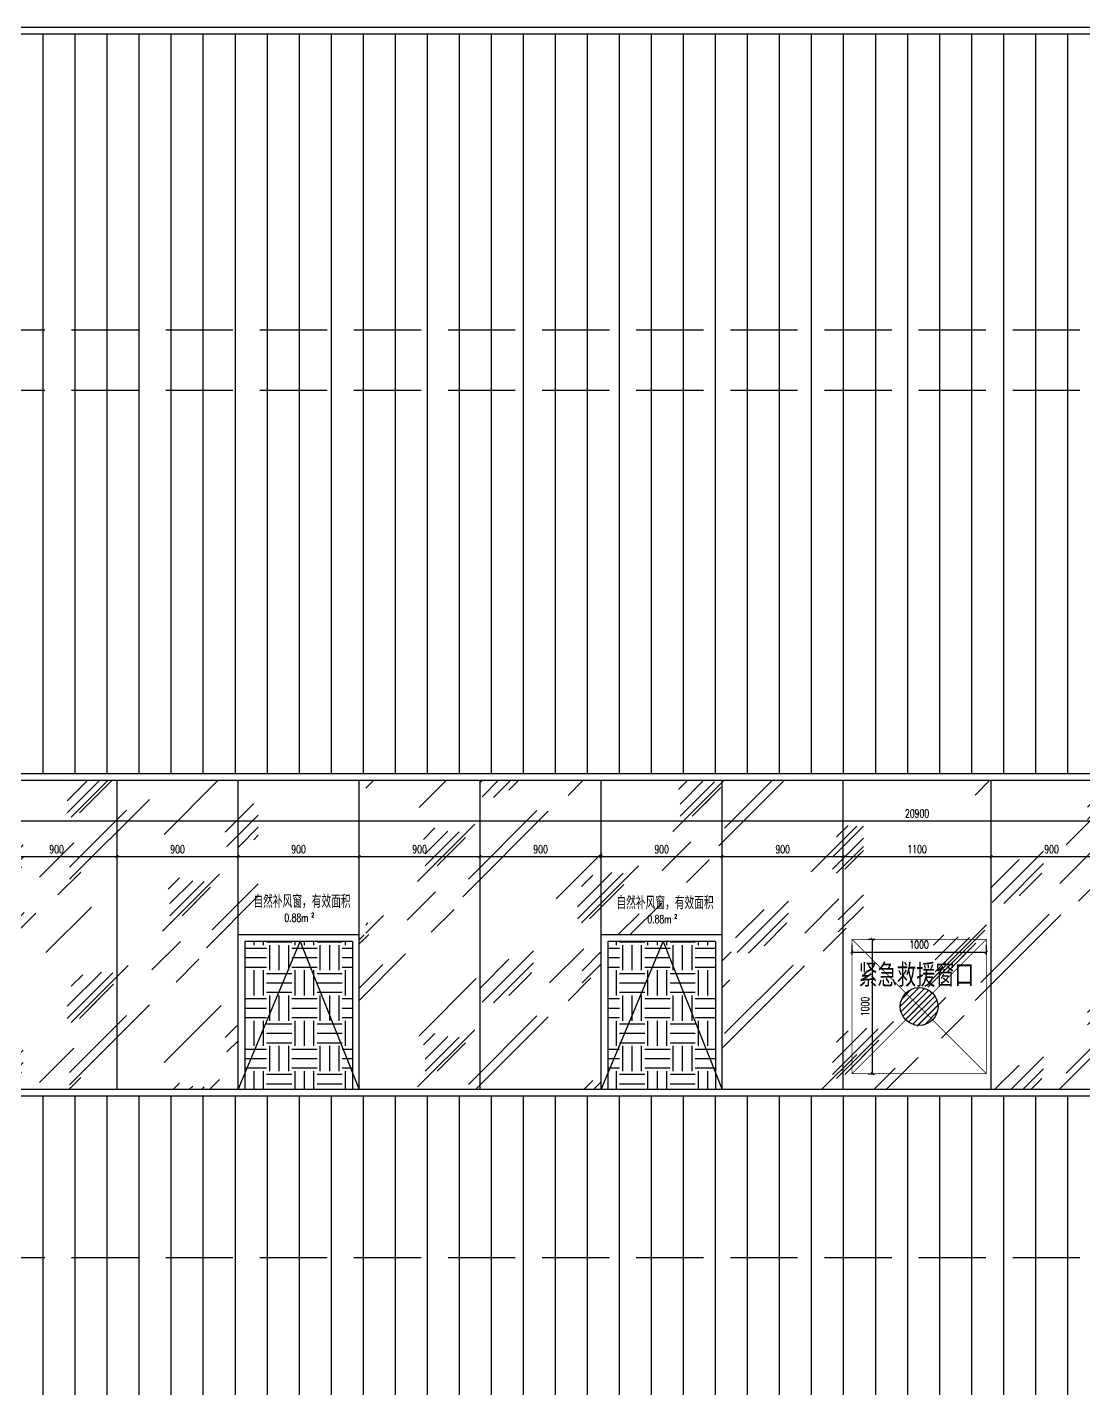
# Model space of a CAD drawing. Extents: x -2377130 to 293730, y -2 to 754590.
# Drawn here: x -125018 to -117160, y 525612 to 535737 of the extents above; entities that cross this region are included whole.
import ezdxf

# ---------------------------------------------------------------- set-up
doc = ezdxf.new("R2010")
doc.units = 0
doc.header["$LTSCALE"] = 1000
doc.header["$MEASUREMENT"] = 0
for name, pattern in [('__DASH', [0.35, 0.25, -0.1]), ('DASH', [0.35, 0.25, -0.1]), ('DOTE', [2.42, 2, -0.2, 0.02, -0.2])]:
    doc.linetypes.add(name, pattern=pattern)
doc.layers.get('Defpoints').update_dxf_attribs({"color": 210})
for name, color, linetype in [('A-AXIS-DOTE', 14, 'DOTE'), ('A-HATCH-2', 251, 'Continuous'), ('A-LIN-V', 9, 'Continuous'), ('A-WINDOW', 140, 'Continuous'), ('A-云线', 50, 'Continuous'), ('A-门窗表显示尺寸', 160, 'Continuous'), ('SPACE_HATCH', 8, 'Continuous'), ('参考线', 8, 'Continuous')]:
    doc.layers.add(name, color=color, linetype=linetype)
doc.layers.add('A-WALL-HATCH', color=8, linetype='Continuous', lineweight=13)
doc.layers.add('A-加建区域', color=47, linetype='Continuous', plot=False)
doc.styles.add('_TCH_DIM_T3', font='SIMPLEX', dxfattribs={"width": 0.705882, "bigfont": 'GBCBIG'})
doc.styles.add('_TCH_SPACE', font='SIMPLEX', dxfattribs={"height": 5, "bigfont": 'GBCBIG'})
doc.styles.add('A-DIM_T3', font='SIMPLEX', dxfattribs={"width": 0.705882, "bigfont": 'GBCBIG'})
doc.styles.add('STYLE1', font='')
doc.styles.get('STYLE1').set_extended_font_data('SimSun')
doc.dimstyles.new('_TCH_ARCH&&20', dxfattribs={"dimtxt": 59.5, "dimasz": 20, "dimexe": 20, "dimexo": 20, "dimgap": 25.25, "dimtad": 1, "dimdec": 0, "dimzin": 0, "dimdsep": 46, "dimtxsty": '_TCH_DIM_T3', "dimblk": 'ARCHTICK', "dimcen": 0.09, "dimclrt": 7, "dimazin": 2, "dimtfac": 1, "dimtdec": 0, "dimtix": 1, "dimtmove": 2, "dimatfit": 3, "dimfxl": 0, "dimtolj": 1, "dimtzin": 0, "dimarcsym": 0})
doc.dimstyles.new('A-DIM&&20', dxfattribs={"dimtxt": 59.5, "dimasz": 20, "dimexe": 20, "dimexo": 20, "dimgap": 25.25, "dimtad": 1, "dimdec": 0, "dimzin": 0, "dimdsep": 46, "dimtxsty": 'A-DIM_T3', "dimblk": 'ARCHTICK', "dimcen": 0.09, "dimclrt": 7, "dimazin": 2, "dimtfac": 1, "dimtdec": 0, "dimtix": 1, "dimtmove": 2, "dimatfit": 3, "dimfxl": 0, "dimtolj": 1, "dimtzin": 0, "dimarcsym": 0})
pattern_1 = [(0, (53949.73, -13501.94), (187.5, 187.5), [187.5, -187.5]), (0, (53949.73, -13431.63), (187.5, 187.5), [187.5, -187.5]), (0, (53949.73, -13361.31), (187.5, 187.5), [187.5, -187.5]), (90, (53973.17, -13337.88), (-187.5, 187.5), [187.5, -187.5]), (90, (54043.48, -13337.88), (-187.5, 187.5), [187.5, -187.5]), (90, (54113.8, -13337.88), (-187.5, 187.5), [187.5, -187.5])]

# ---------------------------------------------------------------- blocks, each defined once
blk = doc.blocks.new('_ArchTick')
at = {"color": 0, "linetype": 'ByBlock', "const_width": 0.4}
blk.add_lwpolyline([(-0.5, -0.5), (0.5, 0.5)], dxfattribs=at)
blk = doc.blocks.new('*D388')
at = {"layer": 'A-加建区域', "color": 0, "lineweight": -2}
for p, q in [((-213333, 538419), (-213333, 538345)), ((-213333, 538365), (-212333, 538365)), ((-212333, 538419), (-212333, 538345))]:
    blk.add_line(p, q, dxfattribs=at)
at = {"layer": 'Defpoints', "color": 0}
for p in [(-213333, 538439), (-212333, 538439), (-212333, 538365)]:
    blk.add_point(p, dxfattribs=at)
at = {"layer": 'A-加建区域', "color": 0, "lineweight": -2, "xscale": 20, "yscale": 20, "zscale": 20, "rotation": 180}
blk.add_blockref('_ArchTick', (-213333, 538365), dxfattribs=at)
at = {"layer": 'A-加建区域', "color": 0, "lineweight": -2, "xscale": 20, "yscale": 20, "zscale": 20}
blk.add_blockref('_ArchTick', (-212333, 538365), dxfattribs=at)
at = {"layer": 'A-加建区域', "color": 7, "insert": (-212833, 538420), "char_height": 59.5, "attachment_point": 5, "style": '_TCH_DIM_T3'}
blk.add_mtext('\\A1;1000', dxfattribs=at)
blk = doc.blocks.new('*D389')
at = {"layer": 'A-加建区域', "color": 0, "lineweight": -2}
for p, q in [((-213211, 538460), (-213160, 538460)), ((-213180, 537460), (-213180, 538460)), ((-213211, 537460), (-213160, 537460))]:
    blk.add_line(p, q, dxfattribs=at)
at = {"layer": 'Defpoints', "color": 0}
for p in [(-213231, 538460), (-213180, 538460), (-213231, 537460)]:
    blk.add_point(p, dxfattribs=at)
at = {"layer": 'A-加建区域', "color": 0, "lineweight": -2, "xscale": 20, "yscale": 20, "zscale": 20}
for p, rotation in [((-213180, 538460), 90), ((-213180, 537460), 270)]:
    blk.add_blockref('_ArchTick', p, dxfattribs=dict(at, rotation=rotation))
at = {"layer": 'A-加建区域', "color": 7, "insert": (-213235, 537960), "char_height": 59.5, "attachment_point": 5, "rotation": 90, "style": '_TCH_DIM_T3'}
blk.add_mtext('\\A1;1000', dxfattribs=at)
blk = doc.blocks.new('*D1451')
at = {"layer": 'A-门窗表显示尺寸', "color": 0, "lineweight": -2}
for p, q in [((-128850, 529589), (-128850, 529856)), ((-107950, 529589), (-107950, 529856)), ((-128850, 529836), (-107950, 529836))]:
    blk.add_line(p, q, dxfattribs=at)
at = {"layer": 'Defpoints', "color": 0}
for p in [(-107950, 529836), (-128850, 529569), (-107950, 529569)]:
    blk.add_point(p, dxfattribs=at)
at = {"layer": 'A-门窗表显示尺寸', "color": 0, "lineweight": -2, "xscale": 20, "yscale": 20, "zscale": 20, "rotation": 180}
blk.add_blockref('_ArchTick', (-128850, 529836), dxfattribs=at)
at = {"layer": 'A-门窗表显示尺寸', "color": 0, "lineweight": -2, "xscale": 20, "yscale": 20, "zscale": 20}
blk.add_blockref('_ArchTick', (-107950, 529836), dxfattribs=at)
at = {"layer": 'A-门窗表显示尺寸', "color": 7, "insert": (-118400, 529891), "char_height": 59.5, "attachment_point": 5, "style": 'A-DIM_T3'}
blk.add_mtext('\\A1;20900', dxfattribs=at)
blk = doc.blocks.new('*D1437')
at = {"layer": 'A-门窗表显示尺寸', "color": 0, "lineweight": -2}
for p, q in [((-117850, 529323), (-117850, 529590)), ((-117850, 529570), (-116950, 529570)), ((-116950, 529323), (-116950, 529590))]:
    blk.add_line(p, q, dxfattribs=at)
at = {"layer": 'Defpoints', "color": 0}
for p in [(-116950, 529570), (-117850, 529303), (-116950, 529303)]:
    blk.add_point(p, dxfattribs=at)
at = {"layer": 'A-门窗表显示尺寸', "color": 0, "lineweight": -2, "xscale": 20, "yscale": 20, "zscale": 20, "rotation": 180}
blk.add_blockref('_ArchTick', (-117850, 529570), dxfattribs=at)
at = {"layer": 'A-门窗表显示尺寸', "color": 0, "lineweight": -2, "xscale": 20, "yscale": 20, "zscale": 20}
blk.add_blockref('_ArchTick', (-116950, 529570), dxfattribs=at)
at = {"layer": 'A-门窗表显示尺寸', "color": 7, "insert": (-117400, 529625), "char_height": 59.5, "attachment_point": 5, "style": 'A-DIM_T3'}
blk.add_mtext('\\A1;900', dxfattribs=at)
blk = doc.blocks.new('*D1438')
at = {"layer": 'A-门窗表显示尺寸', "color": 0, "lineweight": -2}
for p, q in [((-118950, 529323), (-118950, 529590)), ((-118950, 529570), (-117850, 529570)), ((-117850, 529323), (-117850, 529590))]:
    blk.add_line(p, q, dxfattribs=at)
at = {"layer": 'Defpoints', "color": 0}
for p in [(-117850, 529570), (-118950, 529303), (-117850, 529303)]:
    blk.add_point(p, dxfattribs=at)
at = {"layer": 'A-门窗表显示尺寸', "color": 0, "lineweight": -2, "xscale": 20, "yscale": 20, "zscale": 20, "rotation": 180}
blk.add_blockref('_ArchTick', (-118950, 529570), dxfattribs=at)
at = {"layer": 'A-门窗表显示尺寸', "color": 0, "lineweight": -2, "xscale": 20, "yscale": 20, "zscale": 20}
blk.add_blockref('_ArchTick', (-117850, 529570), dxfattribs=at)
at = {"layer": 'A-门窗表显示尺寸', "color": 7, "insert": (-118400, 529625), "char_height": 59.5, "attachment_point": 5, "style": 'A-DIM_T3'}
blk.add_mtext('\\A1;1100', dxfattribs=at)
blk = doc.blocks.new('*D1439')
at = {"layer": 'A-门窗表显示尺寸', "color": 0, "lineweight": -2}
for p, q in [((-119850, 529323), (-119850, 529590)), ((-119850, 529570), (-118950, 529570)), ((-118950, 529323), (-118950, 529590))]:
    blk.add_line(p, q, dxfattribs=at)
at = {"layer": 'Defpoints', "color": 0}
for p in [(-118950, 529570), (-119850, 529303), (-118950, 529303)]:
    blk.add_point(p, dxfattribs=at)
at = {"layer": 'A-门窗表显示尺寸', "color": 0, "lineweight": -2, "xscale": 20, "yscale": 20, "zscale": 20, "rotation": 180}
blk.add_blockref('_ArchTick', (-119850, 529570), dxfattribs=at)
at = {"layer": 'A-门窗表显示尺寸', "color": 0, "lineweight": -2, "xscale": 20, "yscale": 20, "zscale": 20}
blk.add_blockref('_ArchTick', (-118950, 529570), dxfattribs=at)
at = {"layer": 'A-门窗表显示尺寸', "color": 7, "insert": (-119400, 529625), "char_height": 59.5, "attachment_point": 5, "style": 'A-DIM_T3'}
blk.add_mtext('\\A1;900', dxfattribs=at)
blk = doc.blocks.new('*D1440')
at = {"layer": 'A-门窗表显示尺寸', "color": 0, "lineweight": -2}
for p, q in [((-120750, 529323), (-120750, 529590)), ((-120750, 529570), (-119850, 529570)), ((-119850, 529323), (-119850, 529590))]:
    blk.add_line(p, q, dxfattribs=at)
at = {"layer": 'Defpoints', "color": 0}
for p in [(-119850, 529570), (-120750, 529303), (-119850, 529303)]:
    blk.add_point(p, dxfattribs=at)
at = {"layer": 'A-门窗表显示尺寸', "color": 0, "lineweight": -2, "xscale": 20, "yscale": 20, "zscale": 20, "rotation": 180}
blk.add_blockref('_ArchTick', (-120750, 529570), dxfattribs=at)
at = {"layer": 'A-门窗表显示尺寸', "color": 0, "lineweight": -2, "xscale": 20, "yscale": 20, "zscale": 20}
blk.add_blockref('_ArchTick', (-119850, 529570), dxfattribs=at)
at = {"layer": 'A-门窗表显示尺寸', "color": 7, "insert": (-120300, 529625), "char_height": 59.5, "attachment_point": 5, "style": 'A-DIM_T3'}
blk.add_mtext('\\A1;900', dxfattribs=at)
blk = doc.blocks.new('*D1441')
at = {"layer": 'A-门窗表显示尺寸', "color": 0, "lineweight": -2}
for p, q in [((-121650, 529323), (-121650, 529590)), ((-121650, 529570), (-120750, 529570)), ((-120750, 529323), (-120750, 529590))]:
    blk.add_line(p, q, dxfattribs=at)
at = {"layer": 'Defpoints', "color": 0}
for p in [(-120750, 529570), (-121650, 529303), (-120750, 529303)]:
    blk.add_point(p, dxfattribs=at)
at = {"layer": 'A-门窗表显示尺寸', "color": 0, "lineweight": -2, "xscale": 20, "yscale": 20, "zscale": 20, "rotation": 180}
blk.add_blockref('_ArchTick', (-121650, 529570), dxfattribs=at)
at = {"layer": 'A-门窗表显示尺寸', "color": 0, "lineweight": -2, "xscale": 20, "yscale": 20, "zscale": 20}
blk.add_blockref('_ArchTick', (-120750, 529570), dxfattribs=at)
at = {"layer": 'A-门窗表显示尺寸', "color": 7, "insert": (-121200, 529625), "char_height": 59.5, "attachment_point": 5, "style": 'A-DIM_T3'}
blk.add_mtext('\\A1;900', dxfattribs=at)
blk = doc.blocks.new('*D1442')
at = {"layer": 'A-门窗表显示尺寸', "color": 0, "lineweight": -2}
for p, q in [((-122550, 529323), (-122550, 529590)), ((-122550, 529570), (-121650, 529570)), ((-121650, 529323), (-121650, 529590))]:
    blk.add_line(p, q, dxfattribs=at)
at = {"layer": 'Defpoints', "color": 0}
for p in [(-121650, 529570), (-122550, 529303), (-121650, 529303)]:
    blk.add_point(p, dxfattribs=at)
at = {"layer": 'A-门窗表显示尺寸', "color": 0, "lineweight": -2, "xscale": 20, "yscale": 20, "zscale": 20, "rotation": 180}
blk.add_blockref('_ArchTick', (-122550, 529570), dxfattribs=at)
at = {"layer": 'A-门窗表显示尺寸', "color": 0, "lineweight": -2, "xscale": 20, "yscale": 20, "zscale": 20}
blk.add_blockref('_ArchTick', (-121650, 529570), dxfattribs=at)
at = {"layer": 'A-门窗表显示尺寸', "color": 7, "insert": (-122100, 529625), "char_height": 59.5, "attachment_point": 5, "style": 'A-DIM_T3'}
blk.add_mtext('\\A1;900', dxfattribs=at)
blk = doc.blocks.new('*D1443')
at = {"layer": 'A-门窗表显示尺寸', "color": 0, "lineweight": -2}
for p, q in [((-123450, 529323), (-123450, 529590)), ((-123450, 529570), (-122550, 529570)), ((-122550, 529323), (-122550, 529590))]:
    blk.add_line(p, q, dxfattribs=at)
at = {"layer": 'Defpoints', "color": 0}
for p in [(-122550, 529570), (-123450, 529303), (-122550, 529303)]:
    blk.add_point(p, dxfattribs=at)
at = {"layer": 'A-门窗表显示尺寸', "color": 0, "lineweight": -2, "xscale": 20, "yscale": 20, "zscale": 20, "rotation": 180}
blk.add_blockref('_ArchTick', (-123450, 529570), dxfattribs=at)
at = {"layer": 'A-门窗表显示尺寸', "color": 0, "lineweight": -2, "xscale": 20, "yscale": 20, "zscale": 20}
blk.add_blockref('_ArchTick', (-122550, 529570), dxfattribs=at)
at = {"layer": 'A-门窗表显示尺寸', "color": 7, "insert": (-123000, 529625), "char_height": 59.5, "attachment_point": 5, "style": 'A-DIM_T3'}
blk.add_mtext('\\A1;900', dxfattribs=at)
blk = doc.blocks.new('*D1444')
at = {"layer": 'A-门窗表显示尺寸', "color": 0, "lineweight": -2}
for p, q in [((-124350, 529323), (-124350, 529590)), ((-124350, 529570), (-123450, 529570)), ((-123450, 529323), (-123450, 529590))]:
    blk.add_line(p, q, dxfattribs=at)
at = {"layer": 'Defpoints', "color": 0}
for p in [(-123450, 529570), (-124350, 529303), (-123450, 529303)]:
    blk.add_point(p, dxfattribs=at)
at = {"layer": 'A-门窗表显示尺寸', "color": 0, "lineweight": -2, "xscale": 20, "yscale": 20, "zscale": 20, "rotation": 180}
blk.add_blockref('_ArchTick', (-124350, 529570), dxfattribs=at)
at = {"layer": 'A-门窗表显示尺寸', "color": 0, "lineweight": -2, "xscale": 20, "yscale": 20, "zscale": 20}
blk.add_blockref('_ArchTick', (-123450, 529570), dxfattribs=at)
at = {"layer": 'A-门窗表显示尺寸', "color": 7, "insert": (-123900, 529625), "char_height": 59.5, "attachment_point": 5, "style": 'A-DIM_T3'}
blk.add_mtext('\\A1;900', dxfattribs=at)
blk = doc.blocks.new('*D1445')
at = {"layer": 'A-门窗表显示尺寸', "color": 0, "lineweight": -2}
for p, q in [((-125250, 529323), (-125250, 529590)), ((-125250, 529570), (-124350, 529570)), ((-124350, 529323), (-124350, 529590))]:
    blk.add_line(p, q, dxfattribs=at)
at = {"layer": 'Defpoints', "color": 0}
for p in [(-124350, 529570), (-125250, 529303), (-124350, 529303)]:
    blk.add_point(p, dxfattribs=at)
at = {"layer": 'A-门窗表显示尺寸', "color": 0, "lineweight": -2, "xscale": 20, "yscale": 20, "zscale": 20, "rotation": 180}
blk.add_blockref('_ArchTick', (-125250, 529570), dxfattribs=at)
at = {"layer": 'A-门窗表显示尺寸', "color": 0, "lineweight": -2, "xscale": 20, "yscale": 20, "zscale": 20}
blk.add_blockref('_ArchTick', (-124350, 529570), dxfattribs=at)
at = {"layer": 'A-门窗表显示尺寸', "color": 7, "insert": (-124800, 529625), "char_height": 59.5, "attachment_point": 5, "style": 'A-DIM_T3'}
blk.add_mtext('\\A1;900', dxfattribs=at)
blk = doc.blocks.new('w432432')
at = {"layer": 'A-加建区域'}
h = blk.add_hatch(dxfattribs=at)
h.set_pattern_fill('ANSI31', color=256, scale=20)
h.set_pattern_definition([(45, (-1625650.35, -1064386.833), (-22.4506403, 22.4506403), [])])
edge = h.paths.add_edge_path()
edge.add_arc((-212832.6, 537960), 140.7, 0, 360)
at = {"layer": 'A-加建区域', "linetype": 'DASH', "const_width": 5}
blk.add_lwpolyline([(-213332.6, 538460), (-212332.6, 538460), (-212332.6, 537460), (-213332.6, 537460)], close=True, dxfattribs=at)
for points in [[(-213332.6, 538460), (-212332.6, 537460)], [(-212332.6, 538460), (-213332.6, 537460)]]:
    blk.add_lwpolyline(points, dxfattribs=at)
at = {"layer": 'A-加建区域', "ltscale": 0.5}
blk.add_circle((-212832.6, 537960), 140.7, dxfattribs=at)
at = {"layer": 'A-加建区域', "linetype": 'Continuous', "style": 'STYLE1', "width": 0.7}
blk.add_text('紧急救援窗口', height=150, dxfattribs=at).set_placement((-213284.3, 538123))
at = {"layer": 'A-加建区域'}
for p1, p2, distance, picture, middle in [((-213332.6, 538438.7), (-212332.6, 538438.7), -73.3, '*D388', (-212832.6, 538420.4)), ((-213231.4, 537460), (-213231.4, 538460), -51.4, '*D389', (-213235, 537960))]:
    dim = blk.add_aligned_dim(p1=p1, p2=p2, distance=distance, dimstyle='_TCH_ARCH&&20', dxfattribs=at)
    dim.commit()
    dim.dimension.update_dxf_attribs({"geometry": picture, "text_midpoint": middle})

msp = doc.modelspace()

# ---------------------------------------------------------------- linework, layer by layer
at = {"layer": 'A-AXIS-DOTE', "color": 8, "linetype": '__DASH', "ltscale": 2}
for p, q in [((-252788.4, 535737.5), (-54309.8, 535737.5)), ((-252788.4, 533487.5), (-54309.8, 533487.5)), ((-252788.4, 533037.5), (-54309.8, 533037.5))]:
    msp.add_line(p, q, dxfattribs=at)
at = {"layer": 'A-HATCH-2', "color": 8, "linetype": 'Continuous'}
for p, q in [((-124899.4, 519637.5), (-124899.4, 535687.5)), ((-124661.2, 519637.5), (-124661.2, 535687.5)), ((-124423.1, 519637.5), (-124423.1, 535687.5)), ((-124185, 519637.5), (-124185, 535687.5)), ((-123946.9, 519637.5), (-123946.9, 535687.5)), ((-123708.7, 519637.5), (-123708.7, 535687.5)), ((-123470.6, 519637.5), (-123470.6, 535687.5)), ((-123232.5, 519637.5), (-123232.5, 535687.5)), ((-122994.4, 519637.5), (-122994.4, 535687.5)), ((-122756.2, 519637.5), (-122756.2, 535687.5)), ((-122518.1, 519637.5), (-122518.1, 535687.5)), ((-122280, 519637.5), (-122280, 535687.5)), ((-122041.9, 519637.5), (-122041.9, 535687.5)), ((-121803.7, 519637.5), (-121803.7, 535687.5)), ((-121565.6, 519637.5), (-121565.6, 535687.5)), ((-121327.5, 519637.5), (-121327.5, 535687.5)), ((-121089.4, 519637.5), (-121089.4, 535687.5)), ((-120851.2, 519637.5), (-120851.2, 535687.5)), ((-120613.1, 519637.5), (-120613.1, 535687.5)), ((-120375, 519637.5), (-120375, 535687.5)), ((-120136.9, 519637.5), (-120136.9, 535687.5)), ((-119898.7, 519637.5), (-119898.7, 535687.5)), ((-119660.6, 519637.5), (-119660.6, 535687.5)), ((-119422.5, 519637.5), (-119422.5, 535687.5)), ((-119184.4, 519637.5), (-119184.4, 535687.5)), ((-118946.2, 519637.5), (-118946.2, 535687.5)), ((-118708.1, 519637.5), (-118708.1, 535687.5)), ((-118470, 519637.5), (-118470, 535687.5)), ((-118231.9, 519637.5), (-118231.9, 535687.5)), ((-117993.7, 519637.5), (-117993.7, 535687.5)), ((-117755.6, 519637.5), (-117755.6, 535687.5)), ((-117517.5, 519637.5), (-117517.5, 535687.5)), ((-117279.4, 519637.5), (-117279.4, 535687.5))]:
    msp.add_line(p, q, dxfattribs=at)
at = {"layer": 'A-LIN-V', "color": 8}
for p, q in [((-246199.3, 535737.5), (-60499.3, 535737.5)), ((-246199.3, 535687.5), (-60499.3, 535687.5))]:
    msp.add_line(p, q, dxfattribs=at)
at = {"layer": 'A-加建区域', "color": 8, "linetype": '__DASH', "ltscale": 2}
msp.add_line((-252788.4, 526587.5), (-54309.8, 526587.5), dxfattribs=at)

# ---------------------------------------------------------------- next in the draw order: wipeouts: each hides what was drawn before it
at = {"color": 8}
msp.add_wipeout([(-128849.6, 527787.5), (-107949.6, 527787.5), (-107949.6, 530187.5), (-128849.6, 530187.5)], dxfattribs=at).dxf.layer = '参考线'

# ---------------------------------------------------------------- next in the draw order: hatches: boundary and pattern name
at = {"layer": 'A-WALL-HATCH'}
h = msp.add_hatch(dxfattribs=at)
h.set_pattern_fill('玻璃2', color=8, scale=100, angle=180)
h.set_pattern_definition([(45, (1277462.1, 10610), (0, 1527.35065), [600, -360, 600, -360, 240, -523.2816]), (45, (1277432.1, 10640), (0, 1527.35065), [480, -600, 360, -360, 420, -463.2816]), (45, (1277432.1, 10730), (0, 1527.35065), [360, -720, 240, -360, 540, -463.2816]), (45, (1277522.1, 10640), (0, 1527.35065), [360, -720, 300, -1303.2815]), (45, (1277612.1, 10730), (0, 1527.35065), [180, -900, 120, -1483.2815]), (45, (1277462.1, 10880), (0, 1527.35065), [120, -900, 120, -480, 300, -763.2816]), (45, (1278002.1, 10790), (0, 1527.35065), [600, -900, 720, -475.2816]), (45, (1278002.1, 10700), (0, 1527.35065), [840, -600, 900, -355.2816]), (45, (1278152.1, 10820), (0, -1697.0563), [600, -840, 480, -763.2816]), (45, (1278062.1, 11000), (0, 1527.35065), [300, -1200, 360, -823.2816]), (45, (1278242.1, 10910), (0, 1527.35065), [240, -1200, 240, -1003.2815])])
h.paths.add_polyline_path([(-123449.6, 527837.5), (-123449.6, 528987.5), (-123299.6, 528987.5), (-123299.6, 530137.5), (-128799.6, 530137.5), (-128799.6, 528987.5), (-127949.6, 528987.5), (-127949.6, 527837.5), (-126149.6, 527837.5), (-126149.6, 528987.5), (-125249.6, 528987.5), (-125249.6, 527837.5)])
h.paths.add_polyline_path([(-114249.6, 527837.5), (-114249.6, 528987.5), (-114299.6, 528987.5), (-114299.6, 530137.5), (-117999.6, 530137.5), (-117999.6, 528987.5), (-118799.6, 528987.5), (-118799.6, 530137.5), (-122499.6, 530137.5), (-122499.6, 528987.5), (-122549.6, 528987.5), (-122549.6, 527837.5), (-120749.6, 527837.5), (-120749.6, 528987.5), (-119849.6, 528987.5), (-119849.6, 527837.5), (-116949.6, 527837.5), (-116949.6, 528987.5), (-116049.6, 528987.5), (-116049.6, 527837.5)])
h.paths.add_polyline_path([(-108849.6, 527837.5), (-108849.6, 528987.5), (-107999.6, 528987.5), (-107999.6, 530137.5), (-113499.6, 530137.5), (-113499.6, 528987.5), (-113349.6, 528987.5), (-113349.6, 527837.5), (-111549.6, 527837.5), (-111549.6, 528987.5), (-110649.6, 528987.5), (-110649.6, 527837.5)])
at = {"layer": 'SPACE_HATCH'}
h = msp.add_hatch(dxfattribs=at)
h.set_pattern_fill('土壤', color=8, scale=50, style=0)
h.set_pattern_definition(pattern_1)
h.paths.add_polyline_path([(-122599.6, 528937.5), (-123399.6, 528937.5), (-123399.6, 527837.5), (-122599.6, 527837.5)])
h = msp.add_hatch(dxfattribs=at)
h.set_pattern_fill('土壤', color=8, scale=50, style=0)
h.set_pattern_definition(pattern_1)
h.paths.add_polyline_path([(-119899.6, 528937.5), (-120699.6, 528937.5), (-120699.6, 527837.5), (-119899.6, 527837.5)])

# ---------------------------------------------------------------- next in the draw order: linework, layer by layer
at = {"layer": 'A-WINDOW', "color": 8}
for p, q in [((-124349.6, 527837.5), (-124349.6, 530137.5)), ((-123449.6, 527837.5), (-123449.6, 530137.5)), ((-122549.6, 527837.5), (-122549.6, 530137.5)), ((-121649.6, 527837.5), (-121649.6, 530137.5)), ((-120749.6, 527837.5), (-120749.6, 530137.5)), ((-119849.6, 527837.5), (-119849.6, 530137.5)), ((-118949.6, 527837.5), (-118949.6, 530137.5)), ((-117849.6, 527837.5), (-117849.6, 530137.5)), ((-122549.6, 528987.5), (-123449.6, 528987.5)), ((-123399.6, 528937.5), (-123399.6, 527837.5)), ((-122599.6, 528937.5), (-123399.6, 528937.5)), ((-122599.6, 528937.5), (-122599.6, 527837.5)), ((-119849.6, 528987.5), (-120749.6, 528987.5)), ((-120699.6, 528937.5), (-120699.6, 527837.5)), ((-119899.6, 528937.5), (-120699.6, 528937.5)), ((-119899.6, 528937.5), (-119899.6, 527837.5))]:
    msp.add_line(p, q, dxfattribs=at)
for points in [[(-107949.6, 527787.5), (-128849.6, 527787.5), (-128849.6, 530187.5), (-107949.6, 530187.5)], [(-107999.6, 527837.5), (-128799.6, 527837.5), (-128799.6, 530137.5), (-107999.6, 530137.5)]]:
    msp.add_lwpolyline(points, close=True, dxfattribs=at)
for points in [[(-123449.6, 527837.5), (-122988.9, 528937.5), (-122549.6, 527837.5)], [(-120749.6, 527837.5), (-120288.9, 528937.5), (-119849.6, 527837.5)]]:
    msp.add_lwpolyline(points, dxfattribs=at)

# ---------------------------------------------------------------- next in the draw order: block references
at = {"layer": 'A-云线', "color": 8}
msp.add_blockref('w432432', (94447.6, -9505), dxfattribs=at)

# ---------------------------------------------------------------- next in the draw order: texts
at = {"layer": 'A-加建区域', "color": 8, "style": '_TCH_SPACE'}
for p in [(-123336.4, 529188.1), (-120636.4, 529178.1)]:
    msp.add_text('自然补风窗，有效面积', height=96.45, dxfattribs=at).set_placement(p)
at = {"layer": 'A-加建区域', "color": 8, "style": '_TCH_SPACE', "width": 0.705882}
for s, height, p in [('0.88m', 59.5, (-123106.2, 529085.7)), ('2', 29.8, (-122906.2, 529120.7)), ('0.88m', 59.5, (-120406.2, 529075.7)), ('2', 29.8, (-120206.2, 529110.7))]:
    msp.add_text(s, height=height, dxfattribs=at).set_placement(p)

# ---------------------------------------------------------------- next in the draw order: dimensions: what is measured, and where the dimension line sits
at = {"layer": 'A-门窗表显示尺寸', "color": 8}
for p1, p2, picture, middle in [((-128849.6, 529568.7), (-107949.6, 529568.7), '*D1451', (-118399.6, 529891.1)), ((-125249.6, 529302.5), (-124349.6, 529302.5), '*D1445', (-124799.6, 529625)), ((-124349.6, 529302.5), (-123449.6, 529302.5), '*D1444', (-123899.6, 529625)), ((-123449.6, 529302.5), (-122549.6, 529302.5), '*D1443', (-122999.6, 529625)), ((-122549.6, 529302.5), (-121649.6, 529302.5), '*D1442', (-122099.6, 529625)), ((-121649.6, 529302.5), (-120749.6, 529302.5), '*D1441', (-121199.6, 529625)), ((-120749.6, 529302.5), (-119849.6, 529302.5), '*D1440', (-120299.6, 529625)), ((-119849.6, 529302.5), (-118949.6, 529302.5), '*D1439', (-119399.6, 529625)), ((-118949.6, 529302.5), (-117849.6, 529302.5), '*D1438', (-118399.6, 529625)), ((-117849.6, 529302.5), (-116949.6, 529302.5), '*D1437', (-117399.6, 529625))]:
    dim = msp.add_aligned_dim(p1=p1, p2=p2, distance=267.5, dimstyle='A-DIM&&20', dxfattribs=at)
    dim.commit()
    dim.dimension.update_dxf_attribs({"geometry": picture, "text_midpoint": middle})

doc.saveas('drawing.dxf')
